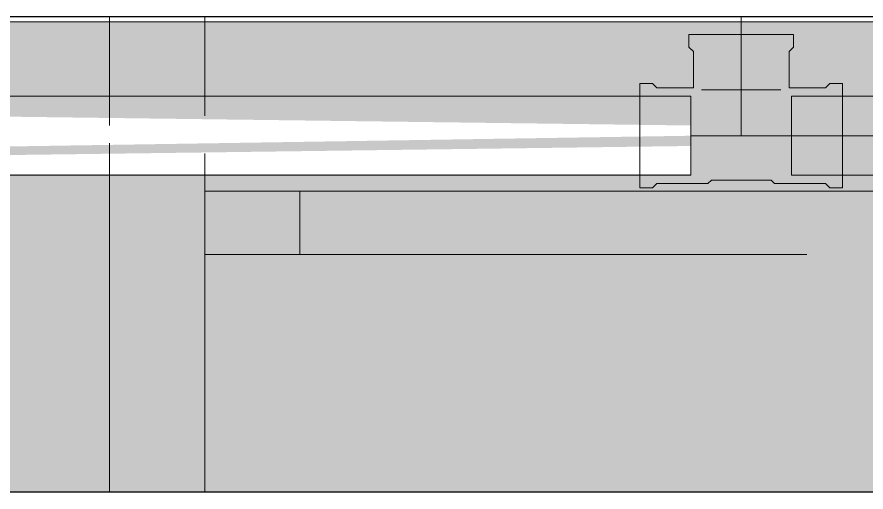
# Model space of a CAD drawing. Header units: metres. Extents: x 5 to 242, y -3 to 162.
# Drawn here: x 181.2275 to 181.4955, y 80.4457 to 80.5957 of the extents above; entities that cross this region are included whole.
import ezdxf

# ---------------------------------------------------------------- set-up
doc = ezdxf.new("R2010")
doc.units = ezdxf.units.M
doc.linetypes.add('IMPORT-Dashed _3_', pattern=[0.75, 0.5, -0.25])
doc.layers.add('1053_ARQ_BASE_MATADOURO_dwg', color=7, linetype='Continuous', lineweight=5, true_color=0x767676)
for name, color, linetype, lineweight in [('A-PAREDE', 7, 'Continuous', 30), ('A-WALL', 7, 'Continuous', 9), ('A_PROJEÇÃO', 7, 'IMPORT-Dashed _3_', 5), ('P-PIPE', 7, 'Continuous', 5), ('P-PIPE-CNTR', 7, 'Continuous', 5)]:
    doc.layers.add(name, color=color, linetype=linetype, lineweight=lineweight)

# ---------------------------------------------------------------- blocks, each defined once
blk = doc.blocks.new('1053_ARQ_BASE_MATADOURO_dwg_arq geral tgov-4039641-TÉRREO 1_20')
at = {"layer": 'A-PAREDE', "color": 253, "true_color": 0xaaaaaa}
blk.add_line((28.29822966561187, -2.740337723866105), (24.19822966551874, -2.740337723866105), dxfattribs=at)
at = {"layer": 'A-PAREDE', "color": 253, "true_color": 0xaaaaaa, "flags": 128}
blk.add_lwpolyline([(28.29822966561187, -2.590337723493576), (26.29822966561187, -2.590337723493576), (26.29822966561187, -0.6403377242386341), (26.34822966565844, -0.6403377242386341), (26.34822966565844, -0.49033772200346), (26.09822966565844, -0.49033772200346), (26.09822966565844, -0.6403377242386341), (26.148229665705, -0.6403377242386341), (26.148229665705, -2.590337723493576), (24.19822966551874, -2.590337723493576)], dxfattribs=at)
at = {"layer": 'A_PROJEÇÃO', "color": 253, "true_color": 0xaaaaaa}
blk.add_line((24.64822966558865, -2.624602486174092), (24.64822966558865, -2.59033772349337), dxfattribs=at)
at = {"layer": 'A_PROJEÇÃO', "color": 253, "true_color": 0xaaaaaa, "flags": 128}
for points in [[(24.64822966558865, -2.59033772349337), (24.67822966561661, -2.59033772349337), (24.67822966561661, -2.621587724237913)], [(24.67822966561661, -2.633414595858623), (24.67822966561661, -2.740337723865947), (24.64822966558865, -2.740337723865947), (24.64822966558865, -2.630209359525473)]]:
    blk.add_lwpolyline(points, dxfattribs=at)
blk.add_lwpolyline([(24.67822966561653, -2.645337723195553), (24.67822966561653, -2.665337722748518), (24.70822966552805, -2.665337722748518), (24.70822966552805, -2.645337723195553), (25.11822966556065, -2.645337723195553), (25.11822966556065, -2.665337722748518), (24.70822966552805, -2.665337722748518), (24.70822966552805, -2.645337723195553)], close=True, dxfattribs=at)
blk = doc.blocks.new('1053_ARQ_BASE_MATADOURO_dwg-3625622-TÉRREO 1_20')
blk.add_blockref('1053_ARQ_BASE_MATADOURO_dwg_arq geral tgov-4039641-TÉRREO 1_20', (130.2097949645677, 83.1860339743535))

msp = doc.modelspace()

# ---------------------------------------------------------------- hatches: boundary and pattern name
at = {"layer": 'A-WALL', "true_color": 0xffd4aa, "transparency": 33554483}
h = msp.add_hatch(color=41, dxfattribs=at)
h.paths.add_polyline_path([(193.1567896733182, 80.44569625048727), (193.3067896732253, 80.44569625048727), (193.3067896732253, 80.59419625048731), (180.608289673295, 80.59419625048739), (180.608289673295, 80.44569625048734), (193.1067896704778, 80.44569625048727)])
h.paths.add_polyline_path([(180.9916495211326, 80.54612217728679), (180.7530689953626, 80.55496101205162), (180.756789673295, 80.57027032294408), (181.4402135657446, 80.56143148817927), (181.4402135657446, 80.54612217728679), (181.0563438183661, 80.54612217728679)])
h.paths.add_polyline_path([(184.8236042034415, 80.54612217728679), (184.2233657810785, 80.55496101205162), (184.2233657810785, 80.57027032294401), (184.9105103514603, 80.5614314881792), (184.9067896733183, 80.54612217728679), (184.8867896178859, 80.54612217728679)])
h.paths.add_polyline_path([(183.4037796727828, 80.54612217728679), (183.4037796727828, 80.57027032294401), (184.0915657644921, 80.5614314881792), (184.0915657644921, 80.54612217728679), (183.5155499689334, 80.54612217728679)])
h.paths.add_polyline_path([(181.6303086348507, 80.54612217728686), (181.5720135823309, 80.55496101205162), (181.5720135823309, 80.57027032294408), (182.2597996740402, 80.55976566216547), (182.2597996740402, 80.54612217728686), (182.0622677380857, 80.54612217728686)])
h.paths.add_polyline_path([(185.5968872375716, 80.5501221780309), (185.5037796732485, 80.55896101279572), (185.5145501854306, 80.5742703236882), (186.4988476450706, 80.56543148892338), (186.4988476450706, 80.5501221780309), (185.8567896732717, 80.5501221780309)])
h.paths.add_polyline_path([(186.6306476450707, 80.55012217803105), (186.6306476450707, 80.5742703236882), (187.4008896722841, 80.56543148892338), (187.4008896722841, 80.55012217803105), (186.7395815445961, 80.55012217803105)])
h.paths.add_polyline_path([(188.9581711259396, 80.55012217803105), (188.5643250399451, 80.55896101279586), (188.5643250399451, 80.5742703236882), (189.3329316995258, 80.56543148892338), (189.3329316995258, 80.55012217803105), (188.9595383222338, 80.55012217803105)])
h.paths.add_polyline_path([(188.432525039945, 80.55012217803105), (187.8137796733184, 80.55896101279586), (187.8137796733184, 80.5742703236882), (188.432525039945, 80.56543148892338), (188.432525039945, 80.55137093331231)])
h.paths.add_polyline_path([(189.9328771131869, 80.55012217803105), (189.4647316995257, 80.55896101279586), (189.4647316995257, 80.5742703236882), (189.9597996732952, 80.56543148892338), (189.9597996732952, 80.55012217803105)])
at = {"layer": 'P-PIPE', "true_color": 0x69503c}
for points in [[(180.756789673295, 80.55819625011544), (181.4402135657446, 80.56902156766274), (181.4402135657446, 80.57027032294408), (180.7530689953626, 80.56143148817927), (180.7530689953626, 80.55819625011544)], [(180.7767897287273, 80.54612217728679), (181.4402135657446, 80.55496101205162), (181.4402135657446, 80.55819625011544), (180.7530689953626, 80.54737093256813), (180.756789673295, 80.54612217728679)]]:
    msp.add_hatch(color=27, dxfattribs=at).paths.add_polyline_path(points)

# ---------------------------------------------------------------- linework, layer by layer
at = {"layer": 'A-WALL', "color": 253, "true_color": 0xaaaaaa}
for p, q in [((182.7567896733182, 80.59569625048724), (180.7567896732948, 80.59569625048725)), ((182.7582896733182, 80.59419625048723), (180.7567896732948, 80.59419625048724))]:
    msp.add_line(p, q, dxfattribs=at)
at = {"layer": 'A-WALL', "color": 253, "true_color": 0xbbb2aa}
msp.add_line((180.6067896732949, 80.44569625048726), (193.306789673225, 80.44569625048713), dxfattribs=at)
at = {"layer": 'P-PIPE'}
for p, q in [((181.4396135657445, 80.59019625011543), (181.4396135657445, 80.58619625011544)), ((181.4726135657443, 80.59019625011531), (181.4396135657443, 80.59019625011531)), ((181.4726135657443, 80.59019625011531), (181.4396135657443, 80.59019625011531)), ((181.4436135657443, 80.59019625011531), (181.4686135657443, 80.59019625011531)), ((181.4436135657443, 80.59019625011531), (181.4686135657443, 80.59019625011531)), ((181.4726135657446, 80.58619625011544), (181.4726135657446, 80.59019625011543)), ((181.4396135657445, 80.58619625011544), (181.4410135657446, 80.58479625011552)), ((181.4410135657446, 80.58479625011552), (181.4410135657446, 80.57329625011546)), ((181.4712135657446, 80.58479625011552), (181.4726135657446, 80.58619625011544)), ((181.4712135657446, 80.57329625011546), (181.4712135657446, 80.58479625011552)), ((181.4281135657446, 80.57469625011551), (181.4241135657444, 80.57469625011551)), ((181.4241135657443, 80.57469625011532), (181.4241135657443, 80.5698635120049)), ((181.4241135657443, 80.57469625011532), (181.4241135657443, 80.54169625011531)), ((181.4295135657445, 80.57329625011546), (181.4281135657445, 80.57469625011551)), ((181.4410135657446, 80.57329625011546), (181.4295135657445, 80.57329625011546)), ((181.4827135657445, 80.57329625011546), (181.4712135657446, 80.57329625011546)), ((181.4841135657446, 80.57469625011551), (181.4827135657445, 80.57329625011546)), ((181.4881135657445, 80.57469625011551), (181.4841135657445, 80.57469625011551)), ((181.4881135657443, 80.54169625011531), (181.4881135657443, 80.57469625011532)), ((181.4881135657443, 80.54169625011531), (181.4881135657443, 80.57469625011532)), ((181.4402135657446, 80.57069625011552), (180.7530689953626, 80.57069625011545)), ((181.4241135657443, 80.57027032294393), (181.4241135657443, 80.57069625011532)), ((181.4241135657443, 80.54569625011531), (181.4241135657443, 80.57069625011532)), ((181.4402135657443, 80.57069625011532), (181.4402135657443, 80.54569625011531)), ((181.4402135657443, 80.57069625011532), (181.4402135657443, 80.57027032294393)), ((181.4402135657443, 80.54569625011531), (181.4402135657443, 80.57069625011532)), ((181.4436135657443, 80.57269625011533), (181.4686135657443, 80.57269625011533)), ((181.4686135657443, 80.57269625011533), (181.4436135657443, 80.57269625011533)), ((181.4686135657443, 80.57269625011533), (181.4436135657443, 80.57269625011533)), ((181.5402135823309, 80.57069625011552), (181.4720135657445, 80.57069625011552)), ((181.4720135657443, 80.57069625011532), (181.4720135657443, 80.54569625011531)), ((181.4720135657443, 80.54569625011531), (181.4720135657443, 80.57069625011532)), ((181.4720135657443, 80.54569625011531), (181.4720135657443, 80.57069625011532)), ((181.4881135657443, 80.57069625011532), (181.4881135657443, 80.54569625011531)), ((181.4881135657443, 80.57069625011532), (181.4881135657443, 80.54569625011531)), ((181.4241135657443, 80.54652898822573), (181.4241135657443, 80.54169625011531)), ((180.7530689953626, 80.5456962501155), (181.4402135657446, 80.5456962501155)), ((181.4241135657443, 80.54569625011531), (181.4241135657443, 80.5461221772867)), ((181.4402135657443, 80.5461221772867), (181.4402135657443, 80.54569625011531)), ((181.4456135657444, 80.54309625011541), (181.4467135657445, 80.54415625011542)), ((181.4467135657445, 80.54415625011542), (181.4561135657444, 80.54415625011542)), ((181.4561135657444, 80.54415625011542), (181.4655135657444, 80.54415625011542)), ((181.4655135657444, 80.54415625011542), (181.4666135657446, 80.54309625011541)), ((181.4720135657445, 80.5456962501155), (181.5402135823309, 80.5456962501155)), ((181.4241135657444, 80.5416962501155), (181.4281135657446, 80.5416962501155)), ((181.4281135657445, 80.5416962501155), (181.4295135657445, 80.54309625011541)), ((181.4295135657445, 80.54309625011541), (181.4456135657444, 80.54309625011541)), ((181.4666135657446, 80.54309625011541), (181.4827135657445, 80.54309625011541)), ((181.4827135657445, 80.54309625011541), (181.4841135657446, 80.5416962501155)), ((181.4841135657445, 80.5416962501155), (181.4881135657445, 80.5416962501155))]:
    msp.add_line(p, q, dxfattribs=at)
at = {"layer": 'P-PIPE-CNTR'}
for p, q in [((181.4561135657443, 80.57269625011533), (181.4561135657443, 80.59569625440218)), ((181.4561135657443, 80.57269625011533), (181.4561135657443, 80.55819625011532)), ((181.4720135657443, 80.55819625011532), (181.4402135657443, 80.55819625011532)), ((181.5402135823307, 80.55819625011532), (181.4720135657443, 80.55819625011532)), ((181.5402135823307, 80.55819625011532), (181.4720135657443, 80.55819625011532))]:
    msp.add_line(p, q, dxfattribs=at)

# ---------------------------------------------------------------- block references
at = {"layer": '1053_ARQ_BASE_MATADOURO_dwg', "color": 253, "true_color": 0xaaaaaa}
msp.add_blockref('1053_ARQ_BASE_MATADOURO_dwg-3625622-TÉRREO 1_20', (26.39876504313851, 0), dxfattribs=at)

doc.saveas('drawing.dxf')
